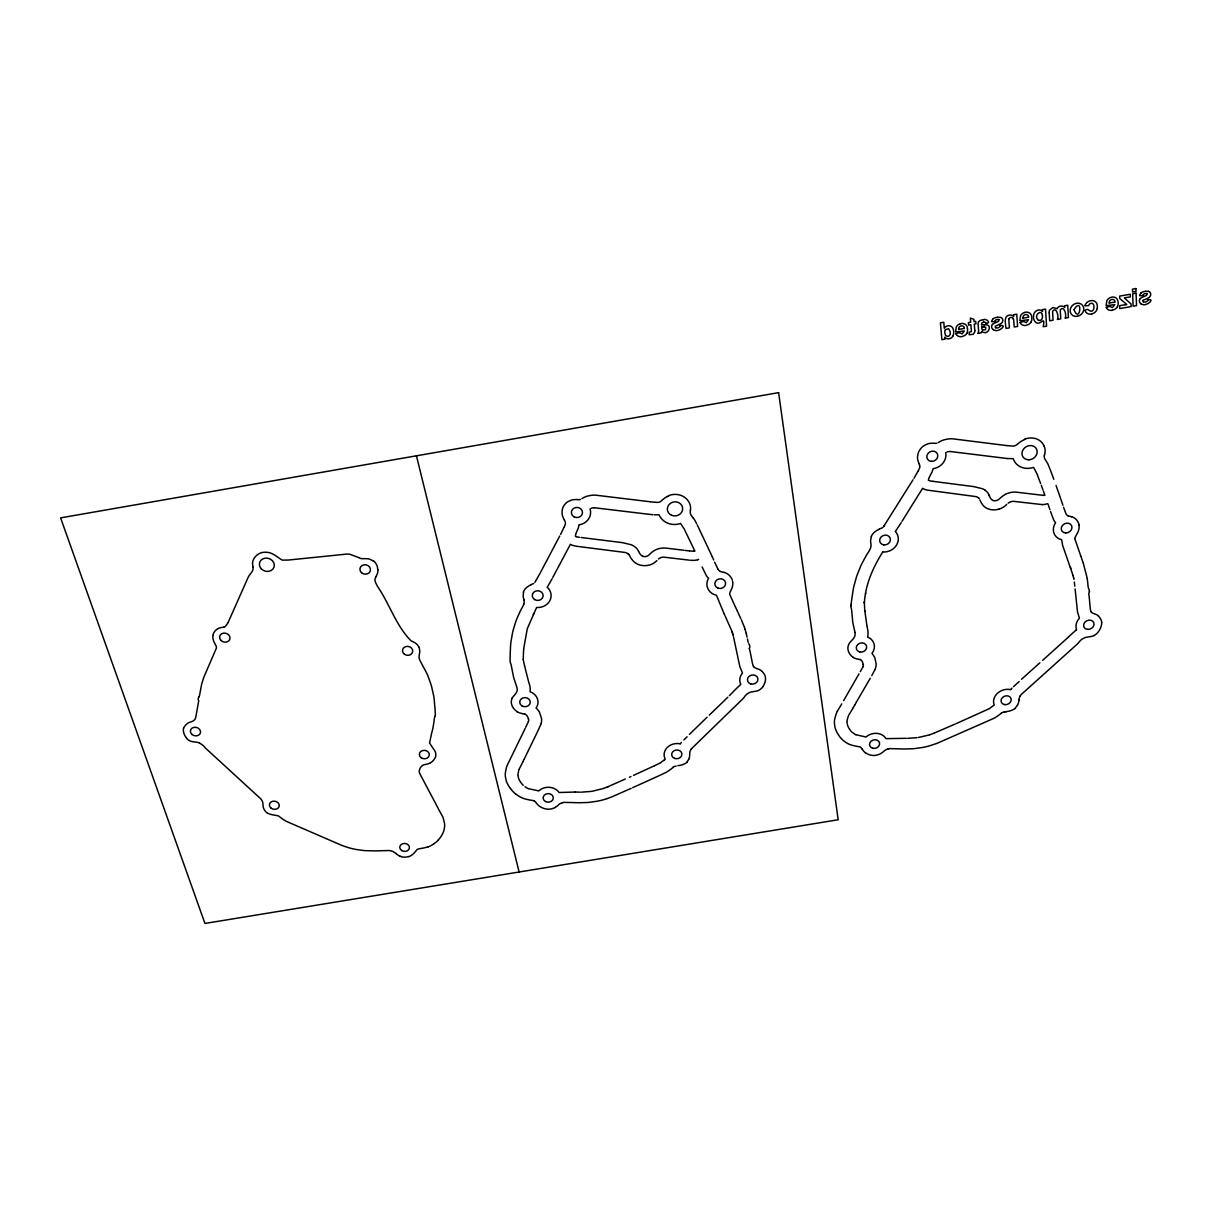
<?xml version="1.0" encoding="UTF-8"?>
<svg xmlns="http://www.w3.org/2000/svg" width="1212" height="1212" viewBox="0 0 1212 1212"><rect width="100%" height="100%" fill="white"/><g stroke="black" fill="none" stroke-linecap="round" stroke-linejoin="round"><path stroke-width="1.5" d="M523.675 648.844L527.265 628.755L536.537 607.621M523.675 649.056L523.493 652.601M523.22 659.373L523.463 652.935M523.205 659.646L524.554 665.691M850.976 605.803L851.127 604.333M565.443 523.266L565.428 523.357A8.454 7.726 1.1 0 1 565.019 524.978L564.034 527.296M847.006 721.079L847.021 720.822A11.044 9.348 -14.7 0 1 847.173 719.973L848.385 715.928M864.807 611.106L864.353 602.591M864.368 602.394L864.338 602.697M864.429 601.879C865.686 583.851 873.185 567.231 882.624 552.142M864.307 603.031L864.459 601.667M1044.335 455.848L1044.638 454.227M865.747 593.092L865.641 593.91M690.401 510.494L690.264 512.025A6.575 5.999 -10.7 0 0 691.037 515.085L693.128 517.918M690.416 510.419L690.522 509.555A14.317 13.105 -9.1 0 0 690.385 505.995L690.264 505.465A13.029 11.923 -9.2 0 0 689.567 503.328L689.143 502.495A16.135 14.771 -9 0 0 686.477 498.874A15.832 14.483 -9 0 0 668.721 495.617M1018.989 699.612L1018.868 700.566M851.172 603.955L851.536 600.849A60.752 52.616 -20.2 0 1 851.839 598.713L853.021 590.729A60.024 52.101 -20.5 0 1 853.96 586.063L856.248 577.745A84.022 72.644 -21.5 0 1 856.975 575.473L860.596 566.383A98.172 84.628 -22 0 1 861.565 564.307A82.204 71.144 -21.6 0 1 862.399 562.641L866.035 555.929A44.844 39.163 -21 0 1 866.701 554.793L866.822 554.596A39.738 34.754 -20.9 0 1 867.307 553.854L868.231 552.46A31.391 27.937 -19.3 0 0 868.61 551.869L868.883 551.399A30.058 26.74 -19.3 0 0 869.822 549.672L870.292 548.718A10.211 9.045 -20 0 0 870.989 544.355L870.625 541.87A11.908 10.529 -21.2 0 1 870.883 538.901L871.201 537.583A16.62 14.665 -21.5 0 1 871.413 536.84L871.458 536.704M1097.193 308.409L1097.345 307.015A11.999 10.484 -39.3 0 0 1097.269 305.53L1097.087 304.5A6.257 5.469 -39.4 0 0 1091.861 300.576M919.863 467.09L919.847 467.12A8.484 7.575 -26 0 1 919.272 468.832L918.09 471.104M981.599 331.603L981.402 332.482M523.645 592.335L523.614 592.456A16.65 14.877 1.5 0 0 523.463 593.198L523.281 594.501A11.953 10.681 1.8 0 0 523.281 597.319L523.902 599.925M1044.714 453.924L1044.835 453.364A14.529 12.65 -30.6 0 0 1045.062 449.758L1045.002 449.243A13.211 11.514 -30.7 0 0 1044.532 447.092L1044.199 446.243M183.648 728.276L183.754 727.927A14.908 12.317 14.2 0 1 186.981 723.837L187.542 723.306A7.408 6.121 14.5 0 1 187.996 723.019A14.756 12.181 14.2 0 1 190.178 722.155L191.344 721.746A12.105 10.029 15.1 0 0 192.92 721.079L193.102 720.973A9.166 7.605 15 0 0 194.556 719.776L194.753 719.58A4.136 3.439 14.8 0 0 195.253 718.777L195.359 718.489A33.527 27.709 15.9 0 0 196.117 715.368L198.723 700.839L198.086 699.188A7.408 6.181 14.9 0 1 198.753 697.218M213.176 634.724L213.554 633.437A8.075 6.863 16.3 0 1 213.979 632.528A12.529 10.65 16.1 0 1 218.069 628.604M213.085 635.088L213.039 635.27A7.423 6.302 16.3 0 0 212.842 636.376L212.842 636.603A14.665 12.468 16 0 0 213.494 640.603L213.979 641.815A38.875 33.239 15.5 0 0 214.721 643.33L216.145 646.072A5.151 4.363 16.3 0 1 216.327 648.314L204.98 674.539A81.477 68.736 12.2 0 0 204.04 676.811A58.206 49.041 13.2 0 0 203.601 677.962L202.01 682.977A34.133 28.679 14.1 0 0 201.51 684.841L199.601 695.082A8.59 7.166 15.5 0 1 199.01 696.748L198.738 697.203M518.812 770.014L518.024 773.953A11.135 9.423 0.6 0 0 517.948 774.877L517.948 775.135M541.067 723.7L541.309 722.746A17.498 15.044 1.2 0 0 541.506 718.352L539.491 712.247A18.589 15.998 1.3 0 0 538.885 711.232L536.371 708.141M528.417 721.473L528.553 721.019A5.257 4.515 1.2 0 0 528.735 719.928L528.583 719.034M540.946 724.079L537.855 731.033M1060.424 309.711C1064.272 304.636 1067.03 316.408 1065.03 318.12L1068.423 317.529L1067.742 305.212L1064.666 305.742L1064.757 307.424L1064.06 306.863A5.136 4.515 -38.9 0 0 1060.636 306.091A4.409 3.878 -38.9 0 0 1057.031 308.727L1052.925 307.484L1049.395 310.302A8.59 7.56 -38.9 0 0 1049.289 312.908M523.675 604.333L523.326 605.197A30.194 26.891 4.4 0 1 522.569 606.894L522.387 607.242A31.497 28.073 4.5 0 1 522.008 607.939L521.205 609.333A39.632 35.118 0.1 0 0 520.812 610.075L520.705 610.272A44.738 39.617 -0.2 0 0 520.145 611.393L517.145 618.059A81.901 72.22 -2.2 0 0 516.479 619.711A97.702 86.037 -3.1 0 0 515.721 621.771L512.994 630.785A83.855 73.871 -2.3 0 0 512.494 633.043L511.04 641.284A60.115 52.904 -0.8 0 0 510.555 645.905L510.207 653.829A60.888 53.449 -0.9 0 0 510.116 655.95L510.055 660.858A10.696 9.363 2 0 0 510.661 663.509L510.767 663.752A10.438 9.105 3 0 1 511.191 665.009L511.252 665.358A28.164 24.543 3.9 0 1 511.419 666.252L513.494 676.75A69.554 60.948 -1.5 0 0 514.1 678.871L516.857 687.234A10.287 8.923 2.4 0 1 517.145 690.658A6.939 6.03 2.2 0 1 516.857 691.537L516.191 692.885A16.165 14.029 2.7 0 1 515.085 694.431A26.316 22.876 3.2 0 1 514.539 695.067L513.358 696.385A10.408 9.014 1.5 0 0 512.146 698.173M875.155 669.175L875.488 668.251A17.347 14.908 -16.1 0 0 876.124 663.812L874.822 657.752A18.483 15.877 -16 0 0 874.276 656.631L871.973 653.344A12.908 11.135 -16.7 0 0 867.55 637.073L867.671 636.573A23.861 20.71 -16.2 0 0 867.822 630.255L867.095 626.543M862.868 666.948L863.05 666.509A5.227 4.484 -16 0 0 863.353 665.388L863.292 664.494M875.019 669.539L871.792 675.629M575.851 533.735L575.382 536.234A4.015 3.651 -0.7 0 0 575.882 536.507L576.2 536.643M519.1 769.256L522.872 761.878M576.17 532.992L578.139 528.402A21.892 19.998 1.1 0 0 578.897 525.402L578.972 524.841A13.68 12.544 -0.5 0 0 590.032 508.813M563.853 527.674L560.626 534.34M522.978 761.651L524.069 759.379M524.326 758.848L537.537 731.684M375.811 576.973L376.538 575.518A19.028 16.816 13 0 0 377.856 571.882A8.954 7.923 12.4 0 0 377.932 571.049L377.902 569.625M525.766 727.2L528.144 722.17A12.711 10.938 1.6 0 0 528.341 721.685M732.593 581.26A10.756 9.605 -10.9 0 1 732.821 583.623L732.745 584.896A15.998 14.286 -10.5 0 1 732.018 588.002L729.912 592.668A3.288 2.924 -11.3 0 0 729.685 593.956M525.22 728.336L507.207 765.333A24.755 20.952 0.5 0 0 506.101 768.908L505.646 771.165A31.663 26.785 0.2 0 0 505.283 773.892A21.74 18.392 0.7 0 0 505.662 778.149L505.995 779.649A20.786 17.574 0.7 0 0 506.874 782.437L507.101 782.922A37.072 31.391 0 0 0 510.403 788.512M540.628 572.2L559.732 536.007M929.301 477.225L928.347 480.179M540.188 573.064L535.674 581.033M552.763 577.488L570.382 544.324L571.519 544.885A15.438 14.074 -0.8 0 0 572.837 545.385L574.018 545.748A21.21 19.347 -0.8 0 0 576.139 546.188L578.609 546.536M690.779 749.713L690.613 750.031A24.498 20.786 -7.9 0 0 690.325 750.607A7.257 6.181 -7.2 0 0 689.901 751.864L689.81 752.44A18.771 15.953 -7.7 0 0 689.734 753.5L689.689 754.924A15.18 12.908 -6.2 0 1 688.749 759.409M552.111 578.745L547.309 587.123M688.613 759.363L688.401 759.788A16.453 13.999 -6.1 0 1 687.249 761.545L686.765 762.121M856.399 702.066L854.824 704.929M856.49 701.915L870.261 678.235M848.733 715.156L850.203 712.717M837.386 711.202L841.779 703.869M929.468 476.922L931.876 472.301A21.983 19.619 -26 0 0 932.937 469.271L933.073 468.711A13.847 12.332 -27.3 0 0 945.678 452.561M843.673 700.536L859.005 673.872M917.969 471.332L913.954 478.285M853.354 707.49L854.672 705.202M853.233 707.717L850.733 711.898M533.28 614.469L533.81 613.545M860.308 671.63L862.535 667.66A12.65 10.878 -15.8 0 0 862.777 667.161M1020.262 695.855L1020.443 695.537A5.999 4.969 -21.1 0 1 1021.337 694.431L1077.347 644.026A16.241 13.544 -24.2 0 0 1078.725 642.527L1078.847 642.345A13.62 11.287 -24.4 0 1 1082.452 638.86L1083.861 638.179A7.12 5.908 -24.5 0 1 1086.482 637.239L1092.057 636.33A7.908 6.575 -25 0 0 1093.875 635.588L1094.224 635.391M901.986 521.402L922.574 488.33L923.65 488.906A15.665 13.893 -26.3 0 0 924.877 489.421L926.013 489.769A21.574 19.15 -26.6 0 0 928.074 490.224L976.008 496.602M534.901 582.29L535.431 581.412M901.198 522.69L895.471 531.31M1017.322 705.278L1017.065 705.702A16.589 13.802 -20.4 0 1 1015.747 707.475L1015.202 708.066M913.03 479.77L883.275 527.084M1143.022 300.455L1143.28 301.94M733.608 691.294L740.396 684.689M883.927 526.144L884.502 525.326M680.386 743.683L681.477 742.35M1068.802 636.603L1076.18 629.967M1010.793 689.446L1012.02 688.098M733.215 691.81L729.427 695.658M438.123 840.234L437.532 840.87A17.892 14.786 4.4 0 1 435.926 842.31L434.214 843.597M1068.408 637.088L1042.623 660.373M689.401 734.396L707.035 717.246M683.871 739.941L687.053 736.76M656.904 560.565L656.389 561.065A16.317 14.786 -6 0 1 649.829 564.974A15.665 14.18 -6 0 1 648.935 565.125L647.481 565.413A17.362 15.726 -6 0 1 643.89 565.64L643.345 565.61A14.923 13.514 -6 0 1 633.634 561.459L631.649 559.126A25.043 22.695 -6.6 0 1 630.694 557.717L629.164 554.884M992.476 324.498L993.082 323.968A13.529 12.059 -36.6 0 1 996.158 322.422M692.067 748.152L743.032 698.627A15.968 13.802 -9.6 0 0 744.289 697.142L744.38 696.961A13.362 11.499 -10.6 0 1 747.668 693.491M691.582 748.637L691.673 748.546A5.939 5.045 -7.2 0 0 690.719 749.698M727.806 697.248L711.247 713.262M1140.356 298.591L1140.977 298.061A13.847 11.908 -39.7 0 1 1144.113 296.501M709.308 715.11L710.687 713.792M1021.534 679.265L1039.866 662.797M1006.717 504.45L1005.839 505.252A16.68 14.544 -27.6 0 1 998.946 509.192M1019.156 681.492L1014.898 685.416M1014.368 685.916L1013.565 686.659M664.418 759.803L665.221 759.136A12.696 10.802 -6.3 0 1 667.191 747.546A12.696 10.802 -6.3 0 1 680.265 743.835M664.206 760L660.722 762.636M673.463 767.06L672.766 767.666A48.298 41.344 -4.6 0 1 669.478 770.226L668.145 771.12A31.285 26.679 -5 0 1 665.888 772.453L660.313 775.119M658.51 559.02L658.707 558.868A8.575 7.726 -7.3 0 1 661.252 557.505M1001.567 713.035L1000.809 713.641A48.874 41.041 -19.8 0 1 997.279 716.231L995.885 717.125A31.724 26.528 -19.8 0 1 993.522 718.474L938.346 742.774A29.421 24.649 -17.3 0 1 936.846 743.395L930.952 745.395A49.086 41.344 -17.4 0 1 926.862 746.531L924.665 747.047A51.964 43.814 -17.4 0 1 922.438 747.501L914.287 748.622A50.54 42.602 -17.2 0 1 912.606 748.758L904.5 748.971A74.538 63.191 -17.7 0 1 901.834 748.925L890.547 748.637A8.06 6.727 -15.2 0 0 888.154 748.865M1008.142 503.192L1008.354 503.041A8.772 7.605 -27.5 0 1 1011.005 501.677M938.421 442.501L939.27 441.956A17.922 15.907 -27.9 0 1 944.315 439.789L946.269 439.335A25.694 22.77 -27.7 0 1 948.481 438.956L950.42 438.789A25.513 22.604 -27.6 0 1 952.587 438.805L1005.99 445.501M581.881 498.693L582.487 498.299A17.544 16.089 -1.8 0 1 587.365 496.147L589.305 495.693A25.134 22.998 -2.1 0 1 591.501 495.314L593.441 495.147A24.967 22.846 -2 0 1 595.653 495.163L650.389 501.783M747.759 693.597L749.016 692.825A6.939 5.984 -10.5 0 1 751.576 691.9L757.121 690.991A7.711 6.666 -10.8 0 0 758.894 690.249L759.227 690.052A11.984 10.378 -10.8 0 0 762.893 686.674M989.416 708.565L994.234 705.036A12.832 10.666 -20.5 0 1 997.37 693.34A12.832 10.666 -20.5 0 1 1010.641 689.658M660.358 762.863L654.556 765.742M989.037 708.793L956.344 723.549M555.232 807.404L555.126 807.465A8.454 7.09 -0.5 0 1 553.672 808.177L552.127 808.662A13.832 11.62 -0.4 0 1 551.187 808.919A8.378 7.03 -0.5 0 1 550.218 809.086A11.469 9.635 -0.4 0 1 546.294 808.995A13.635 11.453 -0.4 0 1 543.87 808.404L543.021 808.086A19.301 16.241 -0.5 0 1 541.612 807.465L540.416 806.828A12.044 10.105 -0.4 0 1 538.734 805.632A28.012 23.604 -0.9 0 1 536.189 802.905L534.886 801.374A2.409 2.015 0.2 0 0 534.128 800.829M1005.475 494.36L1004.839 494.708A19.316 16.726 -27.5 0 0 1000.87 497.526L999.612 498.723A6.408 5.59 -27.6 0 1 992.795 500.526M667.267 496.541L668.812 495.814M607.363 786.997L608.182 786.618L603.94 788.33M608.288 786.573L625.331 779.028M613.999 795.92L631.164 788.345M633.512 775.362L654.238 765.878M530.826 584.729L533.765 583.472M879.139 529.129L882.366 527.781M613.09 796.329L612.59 796.572A29.088 24.634 -2.6 0 1 611.136 797.178L606.985 798.632M630.952 776.528L629.422 777.225M934.407 733.002L953.48 724.776M934.164 733.108L930.649 734.457M659.54 775.468L632.694 787.679M429.593 763.287L429.851 763.166A7.423 6.272 5.3 0 0 430.639 762.757L432.063 761.681A14.074 11.908 5.5 0 0 435.82 755.924L435.744 755.576A8.529 7.211 5.3 0 0 435.805 754.606L435.79 754.273A11.226 9.499 5.4 0 0 435.366 752.137A8.075 6.833 5.3 0 0 434.366 750.213L429.533 743.032L431.654 733.139A80.265 68.205 9.1 0 0 432.957 727.836L433.851 722.625A59.903 51.025 8.2 0 0 434.002 721.458L434.169 719.898A29.421 25.194 4.1 0 1 434.441 717.989L434.502 717.762A9.787 8.378 5.1 0 1 434.744 716.943L434.881 716.61A18.528 15.862 6.4 0 0 435.047 716.125M1024.791 439.486L1023.201 440.229A22.634 19.695 -30.4 0 0 1019.095 442.819L1017.035 444.456A10.484 9.196 -30.8 0 1 1015.368 445.562A5.56 4.878 -30.7 0 1 1012.49 446.092L1006.081 445.516M955.238 724.018L953.98 724.549M996.143 322.377L996.764 322.119A27.255 24.452 -38.8 0 0 998.43 321.392L999.127 319.665M698.627 559.368L697.718 559.702M1144.098 296.455L1144.734 296.198A27.921 24.119 -41.5 0 0 1146.431 295.455L1147.203 293.713M603.682 788.421L591.85 791.345M606.667 798.738L605.394 799.162A48.51 41.253 -2.1 0 1 601.364 800.299L599.198 800.799A51.358 43.708 -2 0 1 596.986 801.253L588.865 802.374A49.965 42.496 -1.9 0 1 587.184 802.511L579.003 802.723A73.72 63.1 -1.7 0 1 576.291 802.677L574.806 802.617M930.255 734.593L929.589 734.805M928.937 735.033L918.438 737.472M562.459 802.692L561.383 803.086A18.559 15.498 -1.4 0 0 560.565 803.42L559.929 803.738A5.272 4.424 -1.1 0 0 559.141 804.268L558.126 805.192A21.24 17.877 -0.1 0 1 557.111 806.116A14.938 12.544 -0.3 0 1 555.217 807.404M428.29 846.764L427.927 846.87A36.208 30.012 4.9 0 1 425.654 847.491A45.405 37.708 5.1 0 1 421.761 848.324L418.413 848.945A3.878 3.181 4.3 0 0 416.731 849.96L416.625 850.082A16.786 13.756 3.8 0 0 416.231 850.566L414.837 852.294A16.832 13.832 5.1 0 1 408.959 856.657M888.154 748.925L886.881 749.38A18.71 15.559 -15.2 0 0 886.214 749.667L885.548 749.986A5.302 4.424 -15.2 0 0 884.715 750.516L883.609 751.455A21.286 17.892 -14.8 0 1 882.503 752.379A14.998 12.59 -14.9 0 1 880.518 753.667L880.306 753.803A8.499 7.12 -14.9 0 1 878.912 754.455L877.321 754.94A13.938 11.681 -14.9 0 1 876.367 755.197A8.454 7.075 -14.8 0 1 875.397 755.379A11.559 9.681 -14.9 0 1 871.519 755.273A13.696 11.484 -14.9 0 1 869.201 754.682L868.383 754.364A19.331 16.241 -15.1 0 1 867.065 753.743L865.929 753.091M985.78 323.407C992.128 323.24 985.977 318.044 983.068 319.726M223.629 627.058L221.281 627.604A15.938 13.544 16 0 0 218.024 628.543M956.01 333.709L959.359 332.709L962.131 333.876L964.282 330.982L955.647 331.982L956.253 327.028A5.272 4.757 -36.2 0 1 956.753 326.18A5.939 5.348 -36.2 0 1 960.434 323.74M1020.201 322.468L1023.579 321.453L1026.322 322.65L1028.518 319.741L1019.868 320.725L1020.565 315.756A5.333 4.727 -38.1 0 1 1021.08 314.908A5.984 5.318 -38 0 1 1024.807 312.454M1085.331 310.333C1088.149 306.909 1090.315 313.953 1093.209 310.045A2.515 2.197 -39.3 0 0 1093.466 309.636L1093.769 308.772A9.56 8.363 -39.3 0 0 1093.891 306.621A8.075 7.045 -39.3 0 0 1093.648 304.924L1093.3 304.197A2.621 2.288 -39.5 0 0 1088.664 305.682L1085.316 305.757M1106.374 307.393L1109.753 306.363L1112.48 307.56L1114.737 304.636L1106.071 305.636L1106.874 300.621A5.409 4.696 -39.8 0 1 1107.42 299.773A6.075 5.272 -39.8 0 1 1111.207 297.319A8.439 7.333 -39.7 0 1 1111.904 297.137A6.09 5.287 -39.8 0 1 1116.282 298.122A6.939 6.015 -39.8 0 1 1117.934 301.273L1118.085 301.955A8.575 7.454 -39.7 0 1 1117.282 307M591.244 508.237L592.638 507.919A11.105 10.15 -2.1 0 1 593.138 507.843L594.032 507.752M946.905 451.985L948.299 451.667A11.665 10.347 -27.7 0 1 948.754 451.591L949.693 451.5M983.659 322.18L981.917 322.846L981.553 324.68M958.859 329.391L964.04 328.482M1023.125 318.135L1028.337 317.226M1109.389 303.03L1114.616 302.106M1124.963 304.773L1119.6 305.712L1119.721 308.56L1131.16 306.56L1131.054 304.015L1124.6 298.137M977.932 333.376L981.311 332.77M580.351 499.511L579.003 499.662A5.575 5.136 -0.5 0 1 578.306 499.647L577.972 499.617M936.982 443.183L935.77 443.319A5.696 5.09 -28.5 0 1 934.997 443.319L933.846 443.213A9.878 8.802 -27.6 0 0 933.058 443.183L930.437 443.319A8.923 7.969 -27.5 0 0 927.665 443.94L927.392 444.062A21.619 19.225 -27.1 0 0 926.256 444.546L925.756 444.789A19.892 17.695 -27.1 0 0 924.514 445.41L924.347 445.516A11.453 10.211 -27.3 0 0 923.271 446.198L923.059 446.349A11.832 10.544 -27.3 0 0 921.241 448.031L920.469 448.94A13.665 12.181 -27.3 0 0 919.65 450.137L919.12 451.061A13.256 11.817 -27.3 0 0 918.151 453.44L918.09 453.682A17.377 15.468 -27.4 0 0 917.787 455.061L917.575 456.56A13.196 11.741 -27.3 0 0 917.878 460.439L918.863 463.257M1006.021 711.883L1004.157 712.141M676.175 766.151L676.008 766.181A5.469 4.621 -6.1 0 0 673.357 766.923M591.229 791.421L581.321 792.163M1145.552 291.244L1148.597 291.334M997.385 317.226L1000.43 317.317A3.803 3.394 -37.5 0 1 1001.657 323.089A3.394 3.03 -37.5 0 1 1001.112 323.422L999.627 324.271A43.587 39.178 -39.5 0 1 996.34 325.695A3.53 3.151 -36.9 0 0 995.203 326.301L995.552 327.801M916.984 737.684L907.743 738.305M1125.206 304.727L1126.751 304.56L1119.736 298.44L1119.646 296.107L1130.235 294.258L1130.341 296.91L1124.342 297.849M363.903 558.596L367.963 558.762A5.409 4.787 12.8 0 1 368.766 558.944L370.054 559.399A24.073 21.225 12.6 0 1 371.69 560.156L373.114 560.959M363.448 558.641L363.221 558.656A7.075 6.287 13.4 0 1 362.509 558.671L362.267 558.656A12.605 11.196 13.6 0 1 360.479 558.429L358.722 557.611M574.958 499.586L576.336 499.526A9.681 8.893 -0.4 0 1 577.063 499.541L577.851 499.602M1000.142 325.558C1007.99 324.528 998.597 332.255 994.916 330.331A4.878 4.363 -37.1 0 1 993.295 329.77M1147.976 299.682C1155.824 298.637 1146.234 306.409 1142.552 304.485A4.999 4.303 -40.1 0 1 1140.947 303.924M574.276 499.617L573.685 499.647A8.757 8.029 -0.3 0 0 570.958 500.283L570.867 500.314A21.21 19.407 -0.8 0 0 569.595 500.874L569.095 501.101A19.528 17.877 -0.6 0 0 567.913 501.738L567.837 501.783A11.256 10.317 -0.2 0 0 566.731 502.51L566.489 502.707A11.665 10.696 -0.3 0 0 564.868 504.328L564.231 505.162A13.529 12.393 -0.4 0 0 563.474 506.434L563.065 507.267A13.165 12.075 -0.4 0 0 562.323 509.616L562.262 509.949A17.286 15.847 -0.7 0 0 562.11 511.312L562.05 512.797A13.135 12.044 -0.3 0 0 562.747 516.645L564.216 519.766M1142.84 295.667L1139.613 295.698A4.984 4.303 -40.4 0 1 1141.128 292.971M994.855 321.604L991.628 321.635A4.878 4.348 -37.3 0 1 993.022 318.923M580.109 792.163L575.215 792.042M1042.259 504.601L1013.762 501.344A8.484 7.348 -27.5 0 0 1011.429 501.556M906.409 738.305L885.957 738.638A12.62 10.59 -14.9 0 0 865.898 737.108A15.892 13.332 -14.2 0 0 864.868 736.76L855.869 734.73M950.057 451.485L1007.657 458.56M594.395 507.752L647.814 514.161M1043.38 495.375L1016.065 492.133A24.119 20.877 -27.2 0 0 1014.808 492.102L1013.217 492.148A17.695 15.332 -27.5 0 0 1005.46 494.344M693.431 551.248L689.81 550.96M984.265 324.907C993.446 323.149 988.522 336.694 981.765 331.452M983.735 326.922L982.538 326.861A11.105 9.954 -37.5 0 1 981.72 326.77L981.765 327.422M574.261 802.586L564.853 802.405A7.984 6.696 -1.1 0 0 562.444 802.632M574.942 792.042L559.126 792.512A12.575 10.575 -0.4 0 0 538.704 790.981A15.847 13.287 0.2 0 0 537.658 790.648L528.326 788.648M654.268 514.797L659.086 514.842A17.089 15.635 -9 0 0 680.583 523.478L684.25 529.068M655.237 502.268L657.025 502.359A5.409 4.969 -7.7 0 0 659.934 501.935A10.211 9.393 -7.5 0 0 661.343 500.814L663.388 499.117A22.028 20.134 -9.1 0 1 667.251 496.526M1007.763 458.575L1013.232 458.666A17.513 15.256 -30.6 0 0 1033.578 467.362L1036.851 473.589M654.692 502.222L650.768 501.829M652.859 514.706L648.541 514.252M690.173 560.232L693.173 560.383A13.665 12.362 -9.7 0 0 697.733 559.717M689.007 560.111L664.009 557.172A8.272 7.454 -7.2 0 0 661.676 557.384M689.264 550.899L685.068 550.415M581.215 537.507L622.544 542.658L631.361 544.779A23.104 20.862 -4.1 0 1 632.8 545.506L633.497 545.915A14.65 13.241 -4.5 0 1 637.3 549.142L638.542 551.293M579.669 546.657L625.316 552.49M933.543 481.422L973.963 486.633L982.78 488.83A23.467 20.513 -26.2 0 1 984.129 489.572L984.765 489.966M933.391 481.406L932.573 481.3M683.81 550.248L665.388 548.036A23.528 21.165 -7.1 0 0 664.115 548.006L663.449 548.006A19.134 17.241 -7.2 0 0 662.646 548.051L662.51 548.051A17.256 15.559 -7.2 0 0 654.889 550.233L654.298 550.596A18.892 17.029 -7.3 0 0 650.571 553.399L649.329 554.657A6.257 5.666 -6 0 1 642.708 556.384M579.487 537.31L578.154 537.113A14.09 12.862 -0.9 0 1 577.2 536.946L576.457 536.734M932.058 481.24L930.983 481.073A14.332 12.726 -26.8 0 1 930.058 480.906L929.346 480.694M522.372 713.656L523.569 713.898A14.271 12.241 1.3 0 1 524.751 714.186M1068.105 515.827A6.56 5.606 -29 0 0 1068.848 516.07L1071.62 516.766M724.155 572.443L721.413 571.806A6.393 5.742 -11.3 0 1 720.504 571.519M401.308 856.596L400.808 856.445A14.074 11.559 4.9 0 1 400.202 856.248M642.739 556.172L642.451 556.05A4.757 4.303 -6 0 1 640.906 554.929L640.512 554.49A14.211 12.877 -6.6 0 1 640.163 554.035L639.481 553.051A16.71 15.15 -6.8 0 1 639.012 552.217L638.588 551.369M992.84 500.314L992.598 500.223A4.833 4.212 -27.5 0 1 991.174 499.071L990.855 498.677A14.392 12.544 -28 0 1 990.522 498.162L989.946 497.162A16.907 14.711 -28.1 0 1 989.568 496.329L988.234 493.375A14.832 12.968 -26.6 0 0 984.735 490.012M982.887 329.906L985.598 329.74L985.765 327.316A7.227 6.469 -36.3 0 0 983.72 326.982M199.813 743.32L200.525 743.713A31.042 25.376 13.8 0 1 201.571 744.35L202.419 744.941A9.863 8.105 13.8 0 1 203.571 745.925L204.374 746.789A23.604 19.347 13.9 0 1 205.267 747.91L260.898 798.966A3.863 3.166 10.7 0 1 261.186 799.299L261.777 800.284A13.18 10.772 10.9 0 1 262.731 802.314L263.216 806.904A10.196 8.348 10.1 0 0 263.837 808.843L263.989 809.116A15.362 12.605 10 0 0 265.261 811.101L265.413 811.298A6.893 5.651 10.1 0 0 267.443 813.01M627.892 553.657L627.664 553.52A12.711 11.469 -4.1 0 0 626.998 553.157L626.725 553.02A10.211 9.226 -4.2 0 0 626.043 552.717M358.555 557.49L350.086 554.338A19.619 17.301 13.5 0 0 347.177 554.051L290.683 559.808A45.223 39.89 18.5 0 1 287.82 560.065L282.654 560.111A5.166 4.53 17 0 1 281.548 559.808L276.275 556.141A20.195 17.559 17.2 0 0 272.049 553.672L270.291 552.975A11.681 10.181 17.3 0 0 268.428 552.49L267.473 552.354A16.907 14.726 17.1 0 0 264.155 552.278A12.059 10.514 17.4 0 0 259.671 553.384L258.913 553.808A16.923 14.741 17.1 0 0 256.186 555.747L254.611 557.55A17.029 14.832 17.1 0 0 253.399 559.686L253.263 559.989A10.575 9.196 17.4 0 0 252.884 561.126L252.823 561.414A14.271 12.438 17.2 0 0 252.566 564.034A10.666 9.287 17.4 0 0 252.641 564.747L252.975 566.898M978.448 497.784L978.19 497.617A12.908 11.287 -26.2 0 0 977.599 497.268L977.266 497.087A10.378 9.075 -26.3 0 0 976.705 496.829M517.297 711.762L516.13 710.899A21.649 18.756 1 0 1 514.933 709.823L514.267 709.126A13.999 12.12 1.3 0 1 513.055 707.535A15.332 13.271 1.2 0 1 511.888 705.232L511.358 703.218A11.999 10.378 1.4 0 1 512.191 698.188M524.993 786.709L527.371 788.224A7.378 6.227 0.4 0 0 528.099 788.558M515.661 793.936L517.736 795.436A27.543 23.286 0.3 0 0 521.342 797.541A17.968 15.15 0.4 0 0 523.569 798.45L524.675 798.799A36.481 30.906 0.3 0 0 525.781 799.102L526.053 799.178A48.283 41.041 0.1 0 0 529.705 799.996L532.326 800.42A8.469 7.09 0.3 0 1 534.128 800.814M852.884 657.146L851.824 656.283A21.589 18.634 -17.1 0 1 850.748 655.192L850.157 654.495A13.923 12.014 -16.7 0 1 849.127 652.889A15.226 13.135 -16.7 0 1 848.203 650.556L847.885 648.526A11.908 10.287 -16.6 0 1 849.233 643.466A10.393 8.984 -16.5 0 1 850.582 641.648L851.884 640.315A26.27 22.892 -15.9 0 0 852.49 639.678A16.12 14.014 -16.2 0 0 853.748 638.103L854.536 636.755A6.893 5.984 -16.4 0 0 854.869 635.861A10.181 8.832 -16.3 0 0 854.93 632.422M851.884 732.078L854.96 734.305A7.378 6.227 -14.6 0 0 855.642 734.654M761.318 670.766L761.621 671.024A18.18 15.741 -10.5 0 1 763.999 673.736L764.196 674.023A9.348 8.09 -11 0 1 765.242 676.341L765.363 677.129A15.044 13.029 -10.7 0 1 764.923 682.492A20.755 17.998 -10.4 0 1 762.893 686.674M396.051 853.551L393.142 851.642A26.937 21.907 5.4 0 0 391.915 851.157L391.521 851.021A6.469 5.302 5.3 0 0 389.84 850.627L388.749 850.566A37.072 30.088 5 0 0 387.673 850.551L376.78 850.839A65.766 54.676 6.9 0 1 375.311 850.885L365.782 850.672A45.647 37.739 6.7 0 1 363.297 850.46L358.101 849.779A49.01 40.541 6.9 0 1 354.48 849.142L352.722 848.748A52.858 43.783 6.9 0 1 347.92 847.476L342.951 845.824A28.603 23.543 7 0 1 341.057 845.067L286.456 821.403A28.982 23.861 9.3 0 1 285.365 820.797A42.572 35.178 9.2 0 1 280.23 817.252L278.684 816.085A3.348 2.742 9.8 0 0 278.124 815.812L274.397 815.1A17.589 14.438 10.2 0 1 267.397 813.085M1098.269 615.938L1098.542 616.196A18.438 15.347 -24.9 0 1 1100.617 618.938L1100.784 619.226A9.454 7.863 -25.2 0 1 1101.587 621.559L1101.617 622.347M753.925 666.964L753.97 667.009A5.893 5.121 -11.4 0 0 755.243 667.948L755.5 668.054A11.984 10.438 -11.6 0 0 756.591 668.494L757.667 668.842A12.514 10.832 -10.8 0 1 761.378 670.69M523.22 785.331L521.296 783.103A23.498 19.907 0 0 1 519.736 780.77L518.766 778.786M1091.345 612.09L1091.391 612.151A5.999 4.999 -25.8 0 0 1092.557 613.09L1092.8 613.196A12.271 10.226 -26.1 0 0 1093.83 613.636L1094.512 613.878A14.074 11.711 -25.1 0 1 1098.375 615.817M851.157 731.381L849.476 729.124A23.331 19.725 -15.3 0 1 848.173 726.776L847.415 724.731M753.531 666.539L753.606 666.63A4.893 4.257 -11.3 0 1 753.091 665.615L752.682 664.282A44.359 38.542 -13.5 0 1 752.379 663.04L750.228 652.147A60.388 52.783 -7.8 0 0 749.804 650.344L749.289 648.435M186.421 738.093L186.906 738.669A8.56 7.075 14.3 0 0 188.678 740.153A13.029 10.756 14.3 0 0 189.375 740.577L189.784 740.805A6.105 5.03 14.3 0 0 191.041 741.305L191.769 741.502A15.847 13.105 14.4 0 0 193.162 741.759A33.769 28.027 14.8 0 0 194.056 741.88L195.496 742.062A11.226 9.226 13.8 0 1 199.889 743.214M693.234 518.039L694.037 519.115A24.876 22.619 -8.4 0 1 694.855 520.357L696.552 523.508M718.11 569.413L714.625 562.171M1090.997 611.666L1091.073 611.772A4.954 4.121 -25.8 0 1 1090.679 610.727L1090.391 609.394A44.995 37.269 -27 0 1 1090.224 608.136L1089.224 597.152A60.812 51.419 -24 0 0 1088.982 595.334L1088.679 593.41A3.075 2.575 -26.2 0 0 1089.391 591.32M1037.684 319.498C1033.684 315.393 1041.502 308.56 1042.471 315.423M862.126 749.152L861.141 747.728A2.394 2.015 -14.2 0 0 860.338 747.031A8.499 7.12 -14 0 0 858.596 746.668L856.051 746.183A48.525 41.163 -15.6 0 1 852.536 745.35L852.263 745.274A36.618 30.997 -15.2 0 1 851.203 744.971L850.157 744.622A17.983 15.165 -14.5 0 1 848.036 743.698A27.512 23.24 -14.9 0 1 844.703 741.562L842.794 740.062A29.118 24.619 -15 0 1 838.265 734.533A36.799 31.118 -15.3 0 1 835.462 728.942L835.31 728.442A20.589 17.407 -14.6 0 1 834.704 725.64L834.538 724.125A21.528 18.225 -14.6 0 1 834.553 719.822A31.436 26.558 -15 0 1 835.25 717.08L835.916 714.792A24.604 20.831 -14.8 0 1 837.341 711.186M748.728 643.663L749.107 644.329A8.151 7.12 -10.8 0 1 749.758 646.102L749.789 646.36A3.03 2.651 -11.1 0 1 749.334 648.299M564.337 520.009L564.898 521.115A5.469 4.999 0.8 0 1 565.368 522.357M684.719 530.023L694.824 551.021M697.173 524.735L711.838 555.838M740.668 618.317L737.487 611.378M734.487 604.955L729.821 594.637M734.82 605.636L737.275 610.909M741.259 619.529L744.395 627.21M724.064 613.666L716.459 595.274A13.362 11.938 -10.8 0 1 708.52 578.336L707.763 577.473A25.194 22.619 -11.7 0 1 706.202 575.367L702.127 566.958M724.231 614.045L724.746 615.151M1088.421 588.168L1088.906 589.259A8.242 6.908 -26 0 1 1089.376 591.047L1089.376 591.32M712.156 556.52L713.686 559.959M725.2 616.166L731.73 630.801M919.075 463.742L919.544 464.938M989.431 495.981L989.143 495.269M979.887 499.844L980.781 501.874A25.346 22.074 -28 0 0 981.584 503.283L983.25 505.555A15.241 13.287 -27.5 0 0 992.37 509.813L993.007 509.858A17.801 15.529 -27.6 0 0 996.582 509.646L998.052 509.358A16.059 13.999 -27.6 0 0 998.93 509.116M1037.169 474.392L1040.623 483.527M1070.469 567.413L1070.847 568.413M1049.713 468.332L1048.016 464.241A25.255 21.937 -29.3 0 0 1047.335 462.999L1044.835 458.893A6.681 5.787 -30.9 0 1 1044.289 455.848M1050.107 469.347L1053.804 479.27M1083.301 563.186L1087.194 578.245M1083.18 562.883L1080.907 556.369M1041.259 485.239L1043.047 490.133M1047.88 503.722L1046.941 503.859A14.074 12.15 -29.1 0 1 1042.259 504.586M1043.502 491.405L1044.835 495.163M1060.47 498.071L1056.622 487.103M1056.425 486.557L1056.046 485.467M1048.289 504.843L1049.925 509.676M1060.818 499.056L1062.894 505.222M419.67 773.407L435.744 803.753A62.388 52.525 2 0 0 436.32 804.889L439.108 810.222A74.614 62.857 1.5 0 0 439.835 811.525L442.728 816.752A17.316 14.347 4.4 0 1 443.168 817.842L444.425 822.948A20.452 16.923 4.4 0 1 444.668 825.493A15.438 12.787 4.2 0 1 444.622 826.539L444.031 829.993A14.741 12.211 4.2 0 1 443.728 831.084L443.622 831.387A36.148 29.936 5 0 1 438.093 840.219M732.29 632.467L732.563 633.285M528.508 681.402L524.569 665.827M745.077 629.21L744.486 627.468M745.153 629.437L746.137 633.012M731.957 631.482L732.987 634.588M528.69 681.917L529.689 685.265A23.907 20.74 2.4 0 1 530.159 691.355L530.083 691.719A12.968 11.226 1.3 0 1 536.143 707.914M1080.846 556.202L1074.953 539.143M1050.531 511.57L1053.576 519.706A25.649 21.892 -29.2 0 0 1054.849 521.751L1055.576 522.69A13.605 11.59 -28.1 0 0 1061.682 539.749L1062.591 545.279L1073.15 575.73M1063.515 507.177L1065.999 513.767A6.969 5.954 -29 0 0 1067.863 515.797M732.215 580.033L732.109 579.684A12.696 11.332 -10.7 0 0 731.866 579.003L731.593 578.397A12.575 11.226 -10.8 0 0 730.548 576.791L730.048 576.154A12.862 11.499 -10.7 0 0 724.185 572.382M733.033 634.8L733.381 636.239M416.443 455.803L519.115 872.004M866.928 625.816L864.792 610.681M1073.696 578.109L1073.499 577.291M1073.165 575.836L1073.468 577.124M748.152 642.315L747.471 638.906M1073.741 578.275L1073.968 579.442M733.593 637.194L739.82 666.585L742.501 673.008A12.984 11.241 -10.8 0 0 740.79 684.447M746.228 633.406L747.062 637.088M518.478 777.846L518.069 775.953M1078.907 524.993L1078.741 524.069A12.862 10.969 -28.1 0 0 1078.559 523.372L1078.347 522.72A12.771 10.893 -28.1 0 0 1077.498 521.16L1077.059 520.509A13.135 11.211 -28.1 0 0 1071.65 516.706M1078.786 524.341L1079.028 525.66A10.908 9.287 -28.2 0 1 1079.044 528.038L1078.847 529.235A16.241 13.862 -28 0 1 1077.801 532.462L1075.226 537.189A3.348 2.833 -28 0 0 1074.877 538.461M967.509 328.331L967.373 327.649A6.772 6.105 -36.2 0 0 965.555 324.528A5.954 5.363 -36.2 0 0 961.131 323.559A8.242 7.423 -36.1 0 0 960.434 323.725M854.975 632.406L853.112 623.983A69.387 59.918 -20.3 0 1 852.733 621.832L851.763 611.242A27.831 24.361 -15.9 0 0 851.688 610.348L851.657 610A10.332 9.029 -16.8 0 0 851.385 608.727L851.294 608.469A10.605 9.257 -17.9 0 1 850.945 605.803M1088.179 587.229L1087.679 582.351M1074.317 582.063L1074.802 586.229M1087.24 578.639L1087.618 581.775M847.218 723.746L847.021 721.913M1075.105 588.971L1077.498 611.999L1079.438 618.196A13.15 10.938 -25.1 0 0 1076.574 629.725M944.921 337.345L945.087 339.118L941.921 339.678L940.376 322.846L943.769 322.256L944.315 328.24A5.075 4.59 -35.8 0 1 947.542 325.907A5.257 4.757 -35.8 0 1 951.799 326.846A5.621 5.075 -35.8 0 1 952.95 328.407L953.617 330.618A13.605 12.317 -35.4 0 1 953.723 331.74L953.617 333.83A6.318 5.712 -35.6 0 1 952.753 336.148M1042.441 311.454L1042.335 309.666L1045.517 309.105L1046.577 326.119L1043.184 326.71C1045.744 313.772 1039.957 327.24 1035.366 321.907A6.817 6.03 -38.3 0 1 1033.806 319.135L1033.624 318.468A12.832 11.317 -38.5 0 1 1033.488 316.999L1033.578 315.256A6.454 5.712 -38.4 0 1 1034.548 312.635A5.045 4.469 -38.4 0 1 1042.532 311.378M1049.198 312.923L1049.683 320.816L1053.076 320.21L1052.652 313.181A9.848 8.651 -38.9 0 1 1052.698 311.136C1056.697 305.909 1059.046 317.771 1057.364 319.468L1060.758 318.877L1060.348 311.908A13.514 11.847 -39.1 0 1 1060.348 309.848M974.812 330.679L974.281 324.149L975.933 323.862L975.721 321.347L974.084 321.635L973.887 319.317L970.327 318.014L970.691 322.225L968.388 322.619L968.6 325.149L970.888 324.74L971.403 331.512L969.252 332.255L969.176 334.739L973.175 334.315L974.812 331.861A11.166 10.06 -36 0 0 974.796 330.679M186.527 738.032A15.741 13.014 14.2 0 1 183.436 728.245M400.142 856.339A13.574 11.15 4.8 0 1 396.112 853.506M408.838 856.49A10.726 8.802 4.9 0 1 401.278 856.687M434.169 843.552A23.922 19.771 4.6 0 1 428.336 846.84M419.549 773.12A7.211 6.075 5.1 0 1 419.291 770.544L419.413 770.317A13.529 11.393 4.8 0 1 419.958 768.62L420.049 768.408A7.469 6.287 5 0 1 420.564 767.499L420.685 767.332A12.726 10.711 4.8 0 1 421.837 766.029L422.397 765.545A4.696 3.969 5.1 0 1 423.639 764.878L425.836 764.348A20.377 17.271 5.6 0 0 429.609 763.333M435.123 716.14A10.59 9.075 6 0 0 435.29 713.232L435.093 709.671A60.115 51.268 8.3 0 0 434.957 707.793L434.623 704.778A66.721 57.661 2.5 0 1 434.502 703.324L434.335 701.006A58.403 49.934 8.4 0 0 433.79 696.324L431.548 686.34A71.553 61.13 9.1 0 0 431.033 684.568L428.078 676.311A84.598 72.159 9.7 0 0 426.533 672.812L421.367 663.161A24.619 21.483 6.3 0 1 420.791 662.1A40.314 35.284 5.6 0 1 419.716 659.798L419.307 658.737A6.984 6.09 7.1 0 1 419.094 657.662L419.079 656.48A22.604 19.695 6.3 0 1 419.397 654.132L419.716 652.389A8.045 6.999 7.9 0 0 419.776 651.117L419.579 649.662A35.406 30.709 9.2 0 0 419.367 648.617L419.246 648.147A7.893 6.878 8 0 0 418.716 646.799M418.685 646.814A11.09 9.666 8.1 0 0 415.443 643.087L413.277 641.875A33.588 29.073 8.2 0 0 411.232 640.981C396.385 626.377 389.446 603.758 377.508 586.396A24.179 21.225 12.3 0 0 376.993 585.351L376.402 584.199A33.269 29.573 10.3 0 1 375.705 582.73L375.462 582.139A8.62 7.62 11.4 0 1 374.947 580.063A4.818 4.257 11.5 0 1 375.038 579.033L375.084 578.866A13.574 12.014 11 0 1 375.826 576.988M373.402 560.686A12.893 11.408 12.7 0 1 377.72 569.61M252.975 566.898A10.923 9.469 18.1 0 1 253.035 568.958L252.929 569.564A6.484 5.621 17.9 0 1 252.596 570.625L251.793 572.003A39.92 34.542 19.5 0 1 250.308 574.094L249.339 575.382A23.195 20.104 16.3 0 0 248.293 577.033L228.31 622.044A19.922 16.968 17.4 0 1 227.856 622.938M227.689 622.877A12.332 10.514 17.1 0 1 223.917 627.377M687.022 762.393A15.801 13.453 -6.3 0 1 677.841 765.651M515.6 793.996A29.285 24.755 0.2 0 1 510.51 788.467M524.917 713.974A7.969 6.848 1.4 0 1 528.311 719.049M522.387 713.565A14.983 12.968 1.3 0 1 517.221 711.853M523.963 599.925A10.272 9.151 3.1 0 1 523.857 604.288M523.251 592.213A13.529 12.075 1.7 0 1 530.917 584.942M720.261 571.473A6.833 6.121 -11.4 0 1 718.231 569.443M694.612 551.112A3.015 2.727 -9.7 0 1 693.673 551.233M547.233 587.214A13.393 11.953 1.6 0 1 549.839 600.697A13.393 11.953 1.6 0 1 536.598 607.47M627.861 553.717A3.666 3.318 -4.5 0 1 628.801 554.354M1148.188 299.728A3.348 2.878 -40.2 0 1 1143.386 301.773M1143.007 300.409A3.621 3.106 -40 0 1 1144.158 299.864A44.662 38.648 -42.1 0 0 1147.506 298.379L1149.021 297.516A3.469 2.985 -40.4 0 0 1149.521 297.122A3.894 3.348 -40.4 0 0 1148.688 291.425M1141.053 292.834A8.287 7.136 -40.2 0 1 1145.537 291.41M1142.628 295.622A2.682 2.318 -40.3 0 1 1145.219 293.652A4.606 3.969 -40.3 0 1 1147.173 293.607M1141.068 303.742A3.969 3.424 -40.1 0 1 1140.219 298.5M1112.161 310.317A6.333 5.499 -39.7 0 1 1106.192 307.484M1112.146 310.196A9.938 8.62 -39.9 0 0 1112.964 310.014L1114.737 309.333A5.409 4.696 -39.7 0 0 1117.191 306.969M1109.177 303.091A3.06 2.651 -39.8 0 1 1111.919 299.44A3.06 2.651 -39.8 0 1 1114.934 302.091M1084.891 305.682A6.514 5.681 -39.4 0 1 1091.179 300.637M1091.876 313.984A6.711 5.863 -39.3 0 1 1084.967 310.469M1097.375 308.409A6.393 5.575 -39.3 0 1 1091.845 313.832M1042.35 315.468A6.302 5.575 -38.2 0 1 1041.987 318.968A2.697 2.379 -38.2 0 1 1037.79 319.801M1020.034 322.559A6.242 5.545 -37.9 0 0 1026.064 325.392A9.802 8.696 -38.1 0 0 1026.867 325.089L1028.624 324.407A5.333 4.727 -37.9 0 0 1031.018 322.059M1031.109 322.089A8.454 7.499 -37.9 0 0 1031.685 317.105L1031.67 316.377A6.833 6.075 -38 0 0 1029.912 313.257A6.015 5.333 -38.1 0 0 1025.503 312.272A8.332 7.378 -37.9 0 0 1024.807 312.438M1022.913 318.195A3.015 2.682 -38.1 0 1 1025.579 314.575A3.015 2.682 -38.1 0 1 1028.64 317.211M1008.899 319.18A16.392 14.544 -38 0 0 1008.99 321.604L1009.399 327.861L1006.005 328.452C1005.854 325.013 1003.082 315.877 1009.354 315.12A5.227 4.651 -37.7 0 1 1012.99 315.893L1013.687 316.499L1013.55 314.711L1016.747 314.15L1017.61 326.422L1014.217 327.013L1013.823 321.468A17.21 15.377 -37.2 0 0 1013.505 318.998M1008.854 318.862A2.394 2.136 -37.7 0 1 1013.171 318.968M1000.354 325.619A3.272 2.924 -37.2 0 1 995.658 327.649M992.961 318.801A8.09 7.227 -37.2 0 1 997.37 317.392M994.628 321.559A2.621 2.348 -37.3 0 1 997.143 319.604A4.5 4.015 -37.3 0 1 999.112 319.559M993.401 329.588A3.878 3.469 -37 0 1 992.34 324.407M983.674 321.968A2.591 2.318 -37 0 1 985.886 323.362M983.068 319.816A9.423 8.439 -36.7 0 0 979.766 320.741A3.439 3.075 -37 0 0 978.22 322.619L978.16 323.24A12.665 11.332 -37.2 0 0 978.19 325.392L978.478 329.194A10.575 9.514 -36.2 0 1 978.175 333.406M984.265 324.861A18.544 16.635 -38.1 0 1 981.538 324.71M982.477 330.164A5.499 4.924 -36.8 0 1 981.841 327.422M955.844 333.8A6.181 5.575 -36.1 0 0 961.934 336.618A9.696 8.742 -36.3 0 0 962.722 336.315L964.464 335.633A5.272 4.757 -36.1 0 0 966.828 333.3M967.403 328.376A8.378 7.545 -36 0 1 966.918 333.33M958.647 329.467A2.985 2.697 -36.2 0 1 961.252 325.861A2.985 2.697 -36.2 0 1 964.358 328.467M952.92 336.239A5.121 4.621 -35.5 0 1 944.845 337.406M895.35 531.523A13.423 11.862 -21.4 0 1 896.471 545.173A13.423 11.862 -21.4 0 1 882.7 551.945M978.402 497.844A3.712 3.257 -26.7 0 1 979.266 498.48M1044.623 495.238A3.106 2.682 -29.1 0 1 1043.668 495.375M1101.693 622.347A15.211 12.665 -25.1 0 1 1100.632 627.755A21.043 17.544 -25 0 1 1098.208 631.982A12.226 10.181 -25 0 1 1094.269 635.452M1020.262 695.855A24.725 20.392 -21.4 0 0 1019.913 696.43A7.302 6.06 -21.1 0 0 1019.368 697.703L1019.216 698.279A18.862 15.589 -21.4 0 0 1019.034 699.354L1018.837 700.794A15.241 12.665 -20.4 0 1 1017.444 705.323M1015.444 708.338A16.074 13.362 -20.6 0 1 1006.021 711.611M1001.46 712.883A5.56 4.606 -20 0 1 1004.157 712.095M865.777 753.213A23.467 19.695 -15.3 0 1 862.202 749.107M860.172 659.389A7.908 6.802 -15.9 0 1 863.02 664.509M859.99 659.601A14.317 12.287 -15.7 0 0 858.853 659.313L857.702 659.07A15.029 12.968 -16.7 0 1 852.809 657.252M871.125 536.598A13.377 11.817 -21.3 0 1 879.215 529.341M919.469 464.969A5.484 4.893 -26 0 1 919.878 466.196M1024.473 439.244A16.423 14.302 -30.5 0 1 1044.108 446.107M1074.014 309.651C1080.089 325.013 1083.195 295.077 1074.014 309.651M945.345 329.74L945.254 329.861A6.363 5.757 -35.8 0 0 944.875 333.042L945.602 335.572L947.723 336.436A2.772 2.5 -35.5 0 0 950.011 334.739A7.151 6.469 -35.4 0 0 950.193 331.815L948.663 328.755L945.451 329.603M1135.917 288.547L1132.493 289.153L1132.599 292.016L1136.023 291.425L1135.917 288.547M1136.083 293.228L1132.659 293.819L1133.129 306.212L1136.538 305.606L1136.083 293.228M778.619 392.643L60.6 517.872L204.949 923.453L838.189 819.751L778.619 392.643M271.185 808.222A4.969 4.075 10.1 0 0 279.214 806.207A4.969 4.075 10.1 0 0 272.594 801.314A4.969 4.075 10.1 0 0 271.185 808.222M192.026 734.472A5.136 4.242 14.3 0 0 200.435 732.881A5.136 4.242 14.3 0 0 193.92 727.367A5.136 4.242 14.3 0 0 192.026 734.472M220.993 640.436A5.287 4.484 16.1 0 0 229.81 639.33A5.287 4.484 16.1 0 0 223.629 633.118A5.287 4.484 16.1 0 0 220.993 640.436M261.337 568.867A7.545 6.575 17.2 0 0 273.973 567.277A7.545 6.575 17.2 0 0 265.246 558.156A7.545 6.575 17.2 0 0 261.337 568.867M361.464 572.625A5.302 4.696 12.7 0 0 370.296 570.913A5.302 4.696 12.7 0 0 363.827 564.837A5.302 4.696 12.7 0 0 361.464 572.625M404.49 654.298A5.151 4.484 8.1 0 0 412.716 651.586A5.151 4.484 8.1 0 0 405.641 646.617A5.151 4.484 8.1 0 0 404.49 654.298M421.291 757.818A4.984 4.212 5.4 0 0 429.26 755.243A4.984 4.212 5.4 0 0 422.443 750.592A4.984 4.212 5.4 0 0 421.291 757.818M401.672 850.506A4.848 3.984 4.9 0 0 409.414 848.067A4.848 3.984 4.9 0 0 402.748 843.688A4.848 3.984 4.9 0 0 401.672 850.506M718.231 588.244A5.424 4.848 -10.8 0 0 725.579 582.745A5.424 4.848 -10.8 0 0 716.868 579.957A5.424 4.848 -10.8 0 0 718.231 588.244M750.698 683.871A5.272 4.56 -10.8 0 0 757.879 678.659A5.272 4.56 -10.8 0 0 749.47 676.054A5.272 4.56 -10.8 0 0 750.698 683.871M674.599 758.409A5.151 4.393 -6.3 0 0 681.901 753.849A5.151 4.393 -6.3 0 0 673.842 750.849A5.151 4.393 -6.3 0 0 674.599 758.409M545.567 801.571A5.106 4.287 -0.4 0 0 553.323 797.996A5.106 4.287 -0.4 0 0 545.764 794.148A5.106 4.287 -0.4 0 0 545.567 801.571M534.583 599.546A5.439 4.863 1.6 0 0 543.127 596.077A5.439 4.863 1.6 0 0 535.446 591.168A5.439 4.863 1.6 0 0 534.583 599.546M574.003 516.812A5.56 5.09 -0.5 0 0 582.487 512.631A5.56 5.09 -0.5 0 0 574.306 507.995A5.56 5.09 -0.5 0 0 574.003 516.812M671.736 515.342A7.681 7.03 -9 0 0 682.644 508.086A7.681 7.03 -9 0 0 670.615 503.207A7.681 7.03 -9 0 0 671.736 515.342M521.963 705.884A5.272 4.56 1.3 0 0 530.235 702.612A5.272 4.56 1.3 0 0 522.766 698.021A5.272 4.56 1.3 0 0 521.963 705.884M1077.423 316.332A7.181 6.287 -39.1 0 0 1082.649 305.409A7.181 6.287 -39.1 0 0 1070.832 307.651A7.181 6.287 -39.1 0 0 1077.423 316.332M859.793 651.95A5.272 4.545 -16.7 0 0 866.58 646.223A5.272 4.545 -16.7 0 0 858.035 644.269A5.272 4.545 -16.7 0 0 859.793 651.95M1028.912 459.787A7.863 6.848 -30.6 0 0 1036.472 448.894A7.863 6.848 -30.6 0 0 1023.337 449.319A7.863 6.848 -30.6 0 0 1028.912 459.787M931.452 461.393A5.636 5.015 -27.3 0 0 937.452 453.97A5.636 5.015 -27.3 0 0 928.044 453.394A5.636 5.015 -27.3 0 0 931.452 461.393M883.745 544.87A5.454 4.818 -21.4 0 0 890.199 538.249A5.454 4.818 -21.4 0 0 881.139 536.931A5.454 4.818 -21.4 0 0 883.745 544.87M872.928 748.304A5.106 4.287 -14.9 0 0 879.533 742.88A5.106 4.287 -14.9 0 0 871.246 741.077A5.106 4.287 -14.9 0 0 872.928 748.304M1004.763 704.626A5.212 4.333 -20.5 0 0 1011.081 698.612A5.212 4.333 -20.5 0 0 1002.566 697.445A5.212 4.333 -20.5 0 0 1004.763 704.626M1087.8 629.407A5.378 4.469 -25.1 0 0 1093.785 622.68A5.378 4.469 -25.1 0 0 1084.922 622.21A5.378 4.469 -25.1 0 0 1087.8 629.407M1065.56 532.977A5.545 4.727 -28.1 0 0 1071.681 525.872A5.545 4.727 -28.1 0 0 1062.545 525.341A5.545 4.727 -28.1 0 0 1065.56 532.977"/></g></svg>
